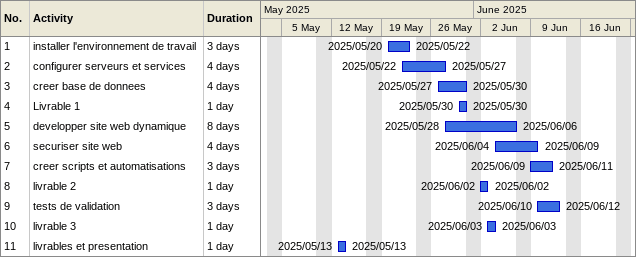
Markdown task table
| ID | Task | Duration | Start | Finish |
|---|---|---|---|---|
| 1 | installer l'environnement de travail | 3d | 2025-05-20 | 2025-05-22 |
| 2 | configurer serveurs et services | 4d | 2025-05-22 | 2025-05-27 |
| 3 | creer base de donnees | 4d | 2025-05-27 | 2025-05-30 |
| 4 | Livrable 1 | 1d | 2025-05-30 | 2025-05-30 |
| 5 | developper site web dynamique | 8d | 2025-05-28 | 2025-06-06 |
| 6 | securiser site web | 4d | 2025-06-04 | 2025-06-09 |
| 7 | creer scripts et automatisations | 3d | 2025-06-09 | 2025-06-11 |
| 8 | livrable 2 | 1d | 2025-06-02 | 2025-06-02 |
| 9 | tests de validation | 3d | 2025-06-10 | 2025-06-12 |
| 10 | livrable 3 | 1d | 2025-06-03 | 2025-06-03 |
| 11 | livrables et presentation | 1d | 2025-05-13 | 2025-05-13 |
